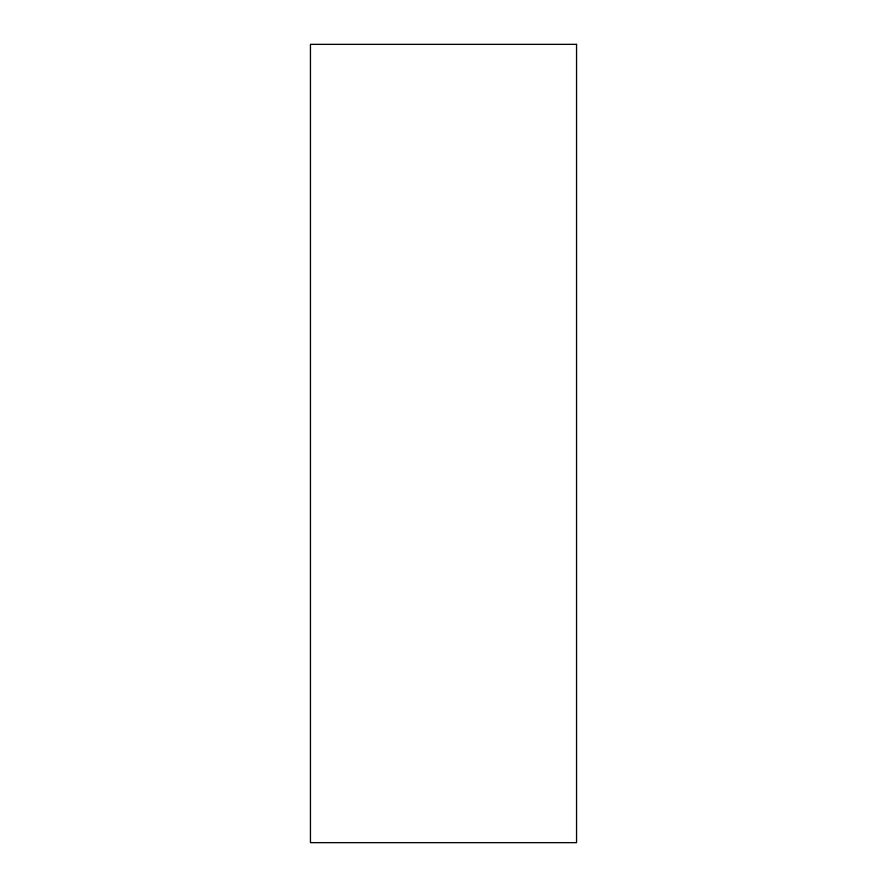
<?xml version="1.0" encoding="UTF-8"?>
<svg xmlns="http://www.w3.org/2000/svg" width="887" height="887" viewBox="0 0 887 887"><rect width="100%" height="100%" fill="white"/><g stroke="black" fill="none" stroke-linecap="round" stroke-linejoin="round"><path stroke-width="1.33" d="M576.55 44.35L310.45 44.35L310.45 842.65L576.55 842.65L576.55 44.35"/></g></svg>
